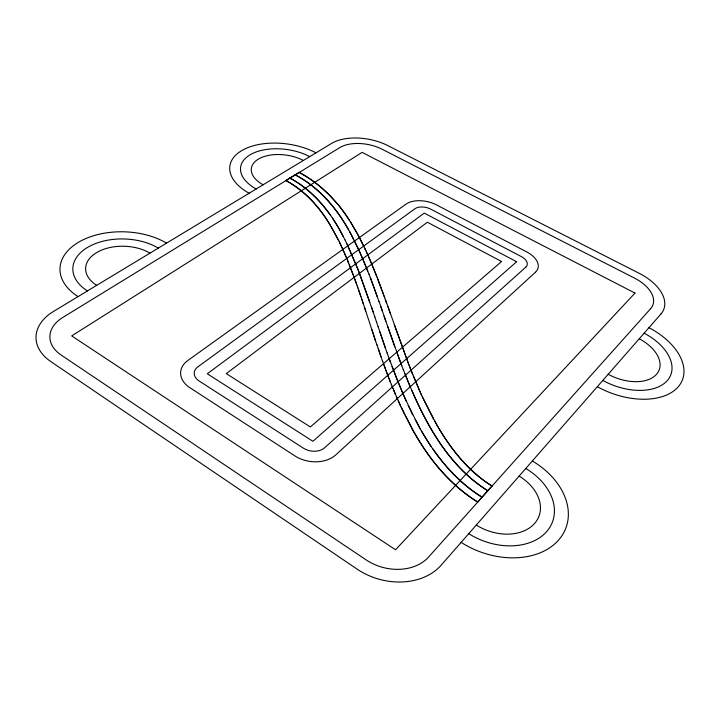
<?xml version="1.0" encoding="UTF-8"?>
<svg xmlns="http://www.w3.org/2000/svg" width="720" height="720" viewBox="0 0 720 720"><rect width="100%" height="100%" fill="white"/><g stroke="black" fill="none" stroke-linecap="round" stroke-linejoin="round"><path stroke-width="1.08" d="M299.142 172.341L285.921 180.45C298.341 187.164 309.15 196.623 318.033 207.558A288.72 174.474 -0.3 0 1 328.959 222.957L337.941 239.193M295.209 174.753C321.669 188.595 340.794 213.075 353.718 239.481M295.191 174.933C318.258 187.029 335.97 207.324 348.525 229.842M289.926 178.002C313.767 190.674 331.101 212.733 343.224 236.421M289.899 178.182C306.189 186.921 319.797 200.097 330.363 215.154M285.894 180.63C298.314 187.344 309.132 196.803 318.006 207.738M492.003 486.108C475.596 476.019 461.97 461.934 450.675 446.436A279.09 169.506 23 0 1 437.463 426.096M487.809 490.671C451.368 467.964 428.85 429.219 412.02 390.816M487.755 490.86C445.995 464.607 422.577 418.374 404.991 373.878M477.666 502.137C457.686 489.708 440.901 472.626 427.392 453.447A305.397 186.003 23.1 0 1 413.244 430.965L401.22 407.214M482.076 497.088C462.231 484.821 445.824 467.613 432.612 448.506M482.022 497.277C456.201 481.347 436.5 457.254 421.623 431.145M321.993 188.19L330.102 195.813L337.32 203.814M430.866 446.211L421.569 431.325L415.107 419.31M332.586 218.169L339.147 228.744L345.177 240.228M349.497 220.257L356.103 231.498M350.343 221.58L358.488 235.854M330.48 225.603L328.968 223.137A288.675 174.483 -0.3 0 0 318.042 207.729M331.245 226.656L338.643 240.606M437.427 426.105L423.702 399.591M434.556 420.804L437.472 425.916A279.126 169.497 23 0 0 450.693 446.265C462.06 461.709 475.623 475.848 492.066 485.919L477.729 501.957C457.749 489.528 440.955 472.437 427.437 453.258A305.442 185.994 23.1 0 1 413.289 430.776M413.253 430.785L404.991 415.089M420.156 428.859L408.249 405.432M349.623 231.543L358.605 249.552L367.758 271.062M356.94 232.767L363.726 246.213M433.566 419.292L422.334 396.666M359.289 237.141L365.895 250.794M354.762 241.299L362.412 257.814L369.054 274.383M412.677 414.846L402.165 391.797L392.103 366.525M345.204 240.048L357.507 268.263L369.792 302.157M338.679 240.426L341.37 246.294M404.172 413.694L398.385 400.977M339.372 241.839L344.025 252.162M364.482 247.527L368.055 255.555M347.085 243.882L358.839 271.44L373.113 311.976M422.973 398.313L421.002 393.741M421.623 395.388L413.541 376.371M342.063 247.554L346.032 256.833M400.455 405.837L396.351 396.333M366.651 252.198L370.161 260.379M406.098 401.04L396.873 379.224L389.097 358.335M420.075 391.977L411.246 370.683M397.656 399.609L393.795 390.267M368.793 256.977L374.22 270.162M344.727 253.53L346.689 258.408M370.881 261.81L376.857 276.831M395.442 394.488L392.967 388.26M410.139 386.73L403.353 369.72M346.725 258.219L348.624 263.142M347.373 259.794L352.962 274.383M392.148 386.253L392.922 388.44M412.722 374.652L409.761 366.912M391.347 384.255L392.103 386.442M391.302 384.444L388.998 378.306M374.913 271.629L381.438 288.936M349.29 264.546L354.195 277.704M410.454 368.982L394.299 324.756M390.51 382.455L386.019 370.449M408.987 365.229L384.048 295.803M403.317 369.9L396.738 352.053M377.55 278.361L383.373 294.219M369.09 274.203L377.244 296.604M388.197 376.515L383.886 364.635M401.724 365.769L387.567 326.07M370.368 277.551L378.945 301.437M353.601 275.823L356.049 282.825M385.263 368.694L382.437 360.621M382.122 290.511L384.651 297.765M390.537 362.61L387.171 352.971M354.852 279.225L356.661 284.544M385.29 299.556L386.577 303.147M394.785 346.941L378.981 301.257M382.401 360.801L378.288 348.741M387.882 306.531L390.429 313.749M356.697 284.364L357.273 286.272M387.135 353.151L379.935 331.992M357.309 286.092L357.876 288M357.912 287.82L359.091 291.483M380.988 356.814L376.956 344.844M358.515 289.557L360.891 296.748M380.682 306.135L382.383 311.058M385.263 347.832L378.207 326.871M384.066 316.206L385.785 321.21M359.73 293.049L362.124 300.105M371.484 306.855L374.787 316.962M376.92 345.024L371.835 329.499M376.506 321.795L378.171 327.051M361.494 298.521L363.285 303.858M374.823 316.773L376.47 321.984M362.718 301.887L365.688 311.112M375.606 341.154L364.518 307.287M299.223 172.305A131.049 76.707 5.4 0 1 321.93 188.037L329.031 194.517L337.347 203.634A314.136 190.188 -0.3 0 1 349.452 220.257M299.196 172.476A131.031 76.716 5.4 0 1 321.903 188.217M337.365 203.805A314.091 190.197 -0.3 0 1 349.425 220.437M263.115 184.779A32.445 17.874 7.8 0 1 258.291 159.165A32.445 17.874 7.8 0 1 303.354 160.47M256.158 188.982A43.182 23.787 7.8 0 1 249.858 154.944A43.182 23.787 7.8 0 1 309.717 156.627M249.12 193.239A53.928 29.718 7.8 0 1 241.398 150.795A53.928 29.718 7.8 0 1 316.008 152.829M96.696 285.336A38.025 23.211 1.7 0 1 96.489 252.684A38.025 23.211 1.7 0 1 149.931 253.17M87.435 290.934A50.616 30.906 1.7 0 1 87.309 247.554A50.616 30.906 1.7 0 1 158.301 248.112M78.03 296.613A63.207 38.601 1.7 0 1 78.066 242.532A63.207 38.601 1.7 0 1 166.554 243.126M639.252 338.769A37.503 22.635 20.6 0 1 656.577 374.256A37.503 22.635 20.6 0 1 608.202 374.265M644.139 333.18A49.914 30.132 20.6 0 1 667.35 380.511A49.914 30.132 20.6 0 1 602.802 380.439M648.963 327.681A62.334 37.647 20.6 0 1 678.141 386.901A62.334 37.647 20.6 0 1 597.321 386.703M519.102 476.109A43.569 31.545 20.5 0 1 534.636 523.404A43.569 31.545 20.5 0 1 476.28 525.06M525.78 468.477A57.996 41.994 20.5 0 1 546.66 531.576A57.996 41.994 20.5 0 1 468.774 533.646M532.35 460.971A72.441 52.479 20.6 0 1 558.684 539.964A72.441 52.479 20.6 0 1 461.133 542.376M660.888 314.046L441.144 565.218A59.814 46.26 15.6 0 1 357.129 569.142L50.895 361.629A54.405 35.28 -0.7 0 1 53.559 311.4L331.614 143.397A41.355 22.203 10.1 0 1 387.657 145.521L638.991 273.195A46.233 26.325 18.9 0 1 660.888 314.046M650.601 308.718L428.616 557.01A44.847 34.668 15.6 0 1 366.012 559.827L61.155 355.041A40.788 26.442 -0.7 0 1 62.802 317.448L339.75 147.609A31.005 16.641 10.1 0 1 381.96 149.175L634.383 278.037A34.668 19.737 18.9 0 1 650.601 308.718M634.995 293.085L395.55 549.774L71.694 335.907L362.097 152.361L634.995 293.085M535.428 272.25L335.799 454.878A29.043 21.051 9.2 0 1 294.813 455.859L189.945 387.738A28.107 19.197 3.8 0 1 187.92 360.423L406.053 204.111A22.572 12.726 12.2 0 1 436.536 204.912L526.617 251.847A23.463 13.545 15.5 0 1 535.428 272.25M525.771 267.165L324.639 447.75A15.075 10.926 9.2 0 1 303.489 448.218L199.089 380.961A14.589 9.963 3.8 0 1 197.919 366.804L414.891 208.773A11.718 6.606 12.2 0 1 430.794 209.169L521.271 256.554A12.177 7.029 15.5 0 1 525.771 267.165M516.609 261.729L312.903 441.279L207.279 373.77L424.26 213.111L516.609 261.729M501.561 261.504L310.365 426.96L226.269 373.626L427.356 222.228L501.561 261.504"/></g></svg>
